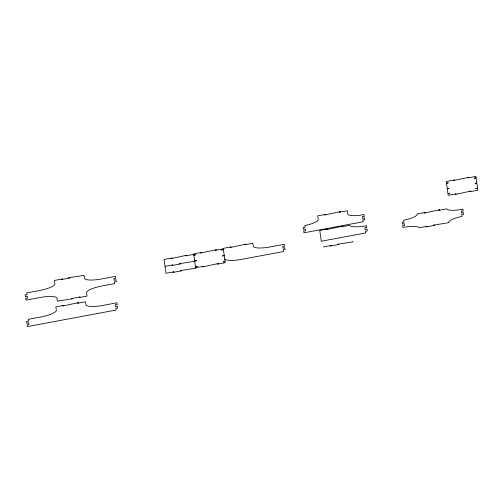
<?xml version="1.0" encoding="UTF-8"?>
<svg xmlns="http://www.w3.org/2000/svg" width="503" height="503" viewBox="0 0 503 503"><rect width="100%" height="100%" fill="white"/><g stroke="black" fill="none" stroke-linecap="round" stroke-linejoin="round"><path stroke-width="0.75" d="M193.705 254.373L185.777 255.851L186.783 255.222L170.982 258.611L171.988 257.976L164.06 259.454L166.034 273.28L173.963 271.802L172.957 272.431L181.42 270.853L180.288 270.62L195.673 268.193L193.642 253.94L201.571 252.462L200.565 253.091L216.365 249.702L215.359 250.337L223.288 248.859M193.8 255.021L195.648 254.675L193.831 255.235M223.382 249.507L221.565 250.066L223.414 249.721M165.047 266.37L172.975 264.886L171.969 265.521L180.432 263.943L179.307 263.71L194.692 261.283M194.642 260.963L196.491 260.617L194.674 261.176M224.225 255.442L222.408 256.008L224.256 255.662M195.491 266.898L197.339 266.552L195.522 267.118M195.617 267.766L203.545 266.282L202.539 266.917L218.333 263.528L217.327 264.157L225.256 262.679L225.105 261.598L223.257 261.944L225.074 261.384L223.219 248.375L231.147 246.898L230.141 247.533L245.942 244.144L244.936 244.772L252.864 243.295L253.323 246.533A16.926 3.923 -10.7 0 0 268.608 247.231L284.327 244.301L284.591 246.156L282.705 246.25L282.988 248.224L284.799 247.633L285.082 249.607L283.195 249.702L283.459 251.557L240.013 259.655A16.926 3.923 -10.7 0 1 224.728 258.957M323.41 246.916L331.339 245.439L330.339 246.068L338.802 244.496L337.67 244.257L353.056 241.836L352.993 241.402M62.341 278.951L61.335 279.586L69.798 278.008L68.672 277.775L84.058 275.348L84.517 278.587A16.926 3.923 -10.7 0 0 99.801 279.284L115.52 276.354L115.784 278.209L113.898 278.304L114.181 280.284L115.992 279.687L116.275 281.667L114.388 281.762L114.653 283.61L100.789 286.194A16.926 3.923 -10.7 0 0 86.491 292.413L87.013 296.085L79.084 297.562L80.09 296.927L71.627 298.505L72.753 298.738L57.367 301.165L56.908 297.927A16.926 3.923 -10.7 0 0 41.623 297.229L25.905 300.159L25.64 298.304L27.527 298.21L27.244 296.236L25.433 296.827L25.15 294.852L27.036 294.758L26.772 292.903L40.636 290.319A16.926 3.923 -10.7 0 0 54.934 284.107L54.412 280.435L62.341 278.951M63.774 305.39L62.768 306.019L78.569 302.63L77.563 303.265L85.491 301.787L85.95 305.025A16.926 3.923 -10.7 0 0 101.235 305.723L116.954 302.793L117.218 304.648L115.332 304.743L115.615 306.717L117.425 306.126L117.708 308.1L115.822 308.194L116.086 310.049L27.338 326.592L27.074 324.743L28.96 324.649L28.677 322.668L26.866 323.266L26.584 321.285L28.47 321.191L28.206 319.336L42.07 316.752A16.926 3.923 -10.7 0 0 56.367 310.54L55.846 306.868L63.774 305.39M325.611 214.372L324.605 215.001L340.399 211.612L339.393 212.247L347.322 210.77L347.787 214.008A15.046 3.49 -10.7 0 0 363.065 214.706L363.996 214.53L364.26 216.384L362.374 216.479L362.657 218.459L364.468 217.862L364.75 219.842L362.864 219.937L363.128 221.785L303.963 232.82L303.699 230.965L305.585 230.871L305.302 228.896L303.491 229.487L303.208 227.513L305.088 227.413L304.824 225.551L305.83 225.344A15.046 3.49 -10.7 0 0 318.204 219.522L317.676 215.85L325.611 214.372M327.686 228.953L326.68 229.582L342.48 226.193L341.474 226.822L349.403 225.344A16.825 3.898 -10.7 0 0 366.536 225.696L366.8 227.551L364.914 227.645L365.197 229.626L367.008 229.028L367.291 231.009L365.404 231.103L365.668 232.952L321.298 241.226L319.757 230.431L327.686 228.953M454.165 180.011L453.159 180.64L468.953 177.251L467.947 177.886L475.882 176.408L476.064 177.704L474.247 178.263L476.096 177.917L476.806 182.885L474.983 183.444L476.831 183.098L477.542 188.065L475.725 188.631L477.573 188.285L477.85 190.228L469.921 191.706L470.927 191.077L455.127 194.466L456.133 193.831L448.204 195.309L447.991 193.8L449.808 193.24L447.959 193.586L447.249 188.619L449.097 188.273L447.224 188.399L446.513 183.432L448.33 182.872L446.482 183.218L446.236 181.489L454.165 180.011M425.016 212.492L424.01 213.121L439.804 209.732L438.798 210.367L446.733 208.89A14.901 3.452 -10.7 0 0 461.05 209.487L462.898 209.147L463.162 210.996L461.282 211.09L461.565 213.071L463.376 212.473L463.659 214.454L461.773 214.548L462.037 216.403A15.316 3.552 -10.7 0 0 448.638 222.276L448.701 222.71L433.316 225.137L434.441 225.369L425.978 226.947L426.984 226.312L419.056 227.79A15.109 3.502 -10.7 0 0 404.726 227.136L402.878 227.482L402.614 225.633L404.5 225.533L404.217 223.558L402.406 224.149L402.123 222.175L404.01 222.081L403.746 220.226A15.109 3.502 -10.7 0 0 417.15 214.404L417.088 213.97L425.016 212.492"/></g></svg>
